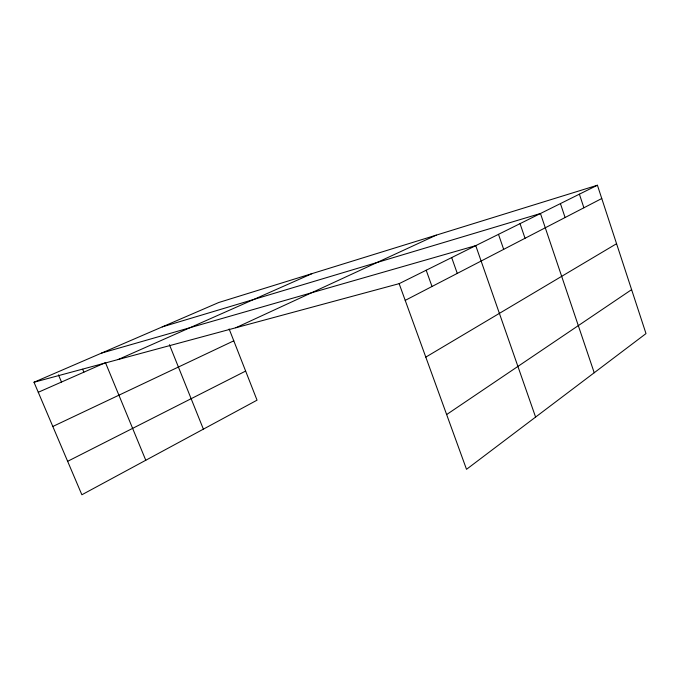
<?xml version="1.0" encoding="UTF-8"?>
<svg xmlns="http://www.w3.org/2000/svg" width="680" height="680" viewBox="0 0 680 680"><rect width="100%" height="100%" fill="white"/><g stroke="black" fill="none" stroke-linecap="round" stroke-linejoin="round"><path stroke-width="1.02" d="M446.641 414.553L631.61 289.637M425.799 357.119L616.564 243.712M405.212 300.381L601.766 198.518M67.643 461.312L245.642 371.076M399.143 283.662L597.414 185.232L646 333.591L466.514 469.319L399.143 283.662L34 382.245L81.872 494.768L257.04 400.171L229.143 328.967M52.819 426.471L233.792 340.825M235.799 327.76L436.331 235.119M118.201 359.516L312.214 273.555M38.267 392.284L105.468 362.652L145.783 460.25M34 382.245L218.773 302.498L597.414 185.232M162.265 326.885L540.464 213.503L594.218 372.75M101.524 353.099L475.745 245.633L535.593 417.078M58.463 374.867L61.489 382.041M82.662 369.257L83.878 372.173M169.439 344.717L203.38 429.148M426.19 270.232L432.012 286.493M451.681 257.575L457.274 273.402M498.491 234.337L503.676 249.356M520.038 223.644L525.037 238.289M560.431 203.592L565.088 217.532M579.394 194.174L583.89 207.782"/></g></svg>
